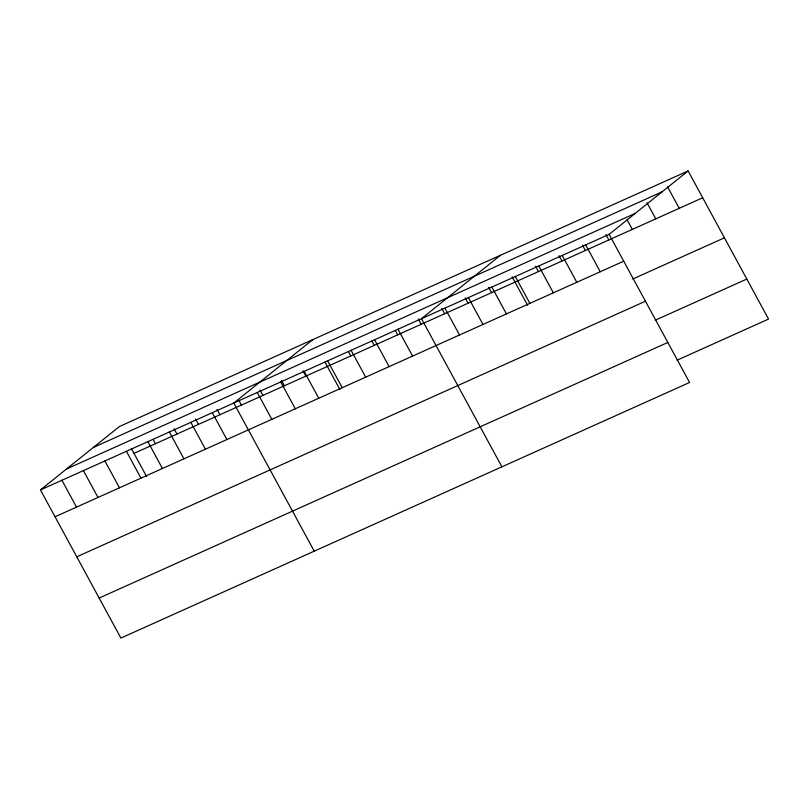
<?xml version="1.0" encoding="UTF-8"?>
<svg xmlns="http://www.w3.org/2000/svg" width="809" height="809" viewBox="0 0 809 809"><rect width="100%" height="100%" fill="white"/><g stroke="black" fill="none" stroke-linecap="round" stroke-linejoin="round"><path stroke-width="1.21" d="M688.115 170.932L609.137 234.347L689.571 382.485L120.885 638.068L40.45 489.92L119.429 426.515L688.115 170.932L768.55 319.08L676.951 360.248M312.78 339.618L233.801 403.024L314.236 551.172M500.447 255.27L421.469 318.685L501.904 466.833M93.369 447.438L662.055 191.854M66.51 468.998L635.196 213.414M40.45 489.92L609.137 234.347M134.001 453.364L702.687 197.78M55.032 516.769L623.719 261.196M632.83 278.974L724.429 237.816M76.764 556.804L645.451 301.221M655.219 320.222L746.818 279.054M99.153 598.043L667.84 342.46M667.567 186.849L679.236 208.328M647.028 202.756L655.775 218.865M627.066 219.745L632.314 229.412M605.941 234.58L608.864 239.949M585.676 244.884L600.258 271.733M582.48 245.127L585.403 250.497M562.225 255.432L576.797 282.28M559.029 255.664L561.942 261.034M538.764 265.969L553.346 292.818M535.568 266.212L538.481 271.581M515.303 276.516L529.885 303.365M512.107 276.759L527.61 305.296M491.842 287.053L506.424 313.912M488.656 287.296L491.569 292.666M468.391 297.601L482.963 324.449M465.195 297.843L468.108 303.213M444.93 308.138L459.512 334.997M441.734 308.381L444.647 313.75M418.273 318.928L421.196 324.298M398.008 329.223L412.59 356.081M395.399 330.537L397.735 334.835M374.557 339.77L389.129 366.619M371.938 341.085L374.274 345.382M351.096 350.307L365.678 377.166M348.487 351.622L350.813 355.92M327.635 360.854L342.217 387.703M325.026 362.169L339.942 389.635M304.174 371.402L318.756 398.25M302.96 370.755L305.873 376.124M281.471 380.402L284.394 385.772M280.723 381.939L295.295 408.788M259.992 390.059L262.905 395.429M257.262 392.486L271.844 419.335M238.503 399.717L241.426 405.087M217.024 409.374L219.937 414.744M212.322 412.681L226.894 439.53M195.545 419.022L198.458 424.401M190.833 422.338L205.415 449.187M174.056 428.679L176.969 434.049M169.354 431.986L183.936 458.845M153.154 439.408L155.49 443.706M147.865 441.643L162.447 468.502M131.675 449.066L146.591 476.531M126.386 451.301L140.968 478.149M104.897 460.958L119.479 487.807M83.418 470.616L98 497.464M61.929 480.263L76.511 507.122"/></g></svg>
